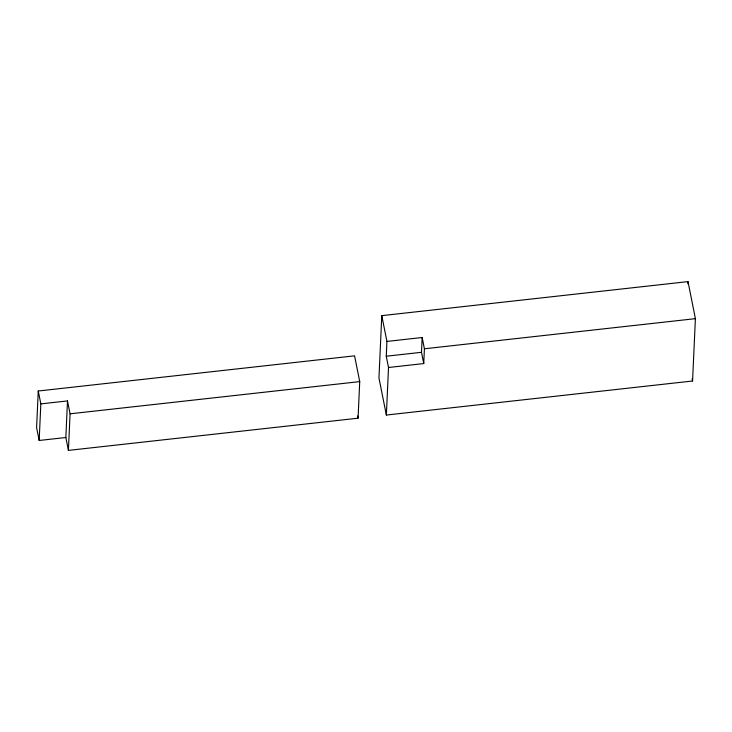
<?xml version="1.0" encoding="UTF-8"?>
<svg xmlns="http://www.w3.org/2000/svg" width="732" height="732" viewBox="0 0 732 732"><rect width="100%" height="100%" fill="white"/><g stroke="black" fill="none" stroke-linecap="round" stroke-linejoin="round"><path stroke-width="1.1" d="M65.843 437.507L68.415 450.39L358.067 418.192L359.723 381.61L354.572 355.834L38.256 391.007L36.6 427.589L39.171 440.472L65.843 437.507L67.5 400.926L40.836 403.89L39.171 440.472M68.415 450.39L70.071 413.809L67.5 400.926M381.784 315.648L378.956 377.996L386.359 415.044L692.573 381.006L695.4 318.658L687.998 281.61L381.784 315.648L386.935 341.423L386.267 356.219L388.518 367.501L386.359 415.044M388.518 367.501L423.746 363.575L421.495 352.302L422.163 337.507L386.935 341.423M423.746 363.575L424.414 348.78L422.163 337.507M687.897 283.87L687.998 281.61M424.414 348.78L695.4 318.658M386.267 356.219L421.495 352.302M70.071 413.809L359.723 381.61M692.133 378.828L692.573 381.006M357.619 415.95L358.067 418.192M38.256 391.007L40.836 403.89"/></g></svg>
